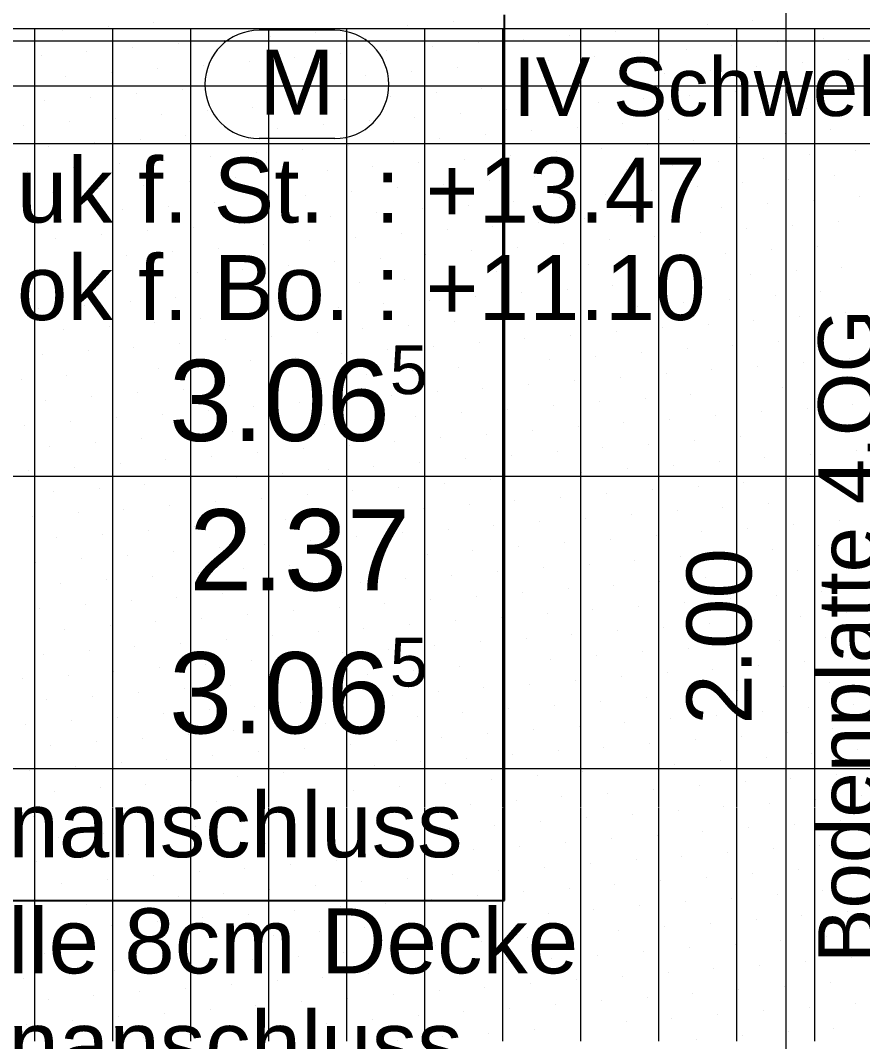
# Model space of a CAD drawing. Header units: metres. Extents: x 0.003 to 0.843, y 0.003 to 0.597.
# Drawn here: x 0.5253 to 0.55121, y 0.17019 to 0.20162 of the extents above; entities that cross this region are included whole.
import ezdxf

# ---------------------------------------------------------------- set-up
doc = ezdxf.new("R2010")
doc.units = ezdxf.units.M
for name, pattern in [('AUSGEZOGEN', [0]), ('PHANTOM', [63.5, 31.75, -6.35, 6.35, -6.35, 6.35, -6.35]), ('RAND', [44.45, 12.7, -6.35, 12.7, -6.35, 0, -6.35]), ('VERDECKT', [9.525, 6.35, -3.175])]:
    doc.linetypes.add(name, pattern=pattern)
for name, color, linetype, lineweight in [('Ausbau Raeume', 7, 'AUSGEZOGEN', 18), ('Decke', 7, 'AUSGEZOGEN', 35), ('Deckendaemmung', 7, 'AUSGEZOGEN', 13), ('Elektro Text', 2, 'AUSGEZOGEN', 18), ('Fenster', 7, 'AUSGEZOGEN', 18), ('Rolladen', 7, 'AUSGEZOGEN', 13), ('Text Decke', 7, 'AUSGEZOGEN', 25), ('Text Koten', 7, 'AUSGEZOGEN', 25), ('Text Werkplan Ausfuehrung', 7, 'AUSGEZOGEN', 25), ('Vermassung Decke', 180, 'VERDECKT', 25), ('Werkplan- Ausfuehrungsmasse', 7, 'AUSGEZOGEN', 13)]:
    doc.layers.add(name, color=color, linetype=linetype, lineweight=lineweight)
doc.styles.add('ARIAL', font='ARIAL.TTF')

msp = doc.modelspace()

# ---------------------------------------------------------------- linework, layer by layer
at = {"layer": 'Ausbau Raeume', "color": 254, "linetype": 'AUSGEZOGEN', "lineweight": 18}
for p, q in [((0.525742, 0.199003), (0.525742, 0.201371)), ((0.528142, 0.199003), (0.528142, 0.201371)), ((0.530542, 0.199003), (0.530542, 0.201371)), ((0.532942, 0.199003), (0.532942, 0.201371)), ((0.535342, 0.199003), (0.535342, 0.201371)), ((0.537742, 0.199003), (0.537742, 0.201371)), ((0.540142, 0.199003), (0.540142, 0.201371)), ((0.542542, 0.199003), (0.542542, 0.201371)), ((0.544942, 0.199003), (0.544942, 0.201371)), ((0.547342, 0.199003), (0.547342, 0.201371)), ((0.549742, 0.199003), (0.549742, 0.201371)), ((0.525742, 0.191803), (0.525742, 0.198989)), ((0.528142, 0.191803), (0.528142, 0.198989)), ((0.530542, 0.191803), (0.530542, 0.198989)), ((0.532942, 0.191803), (0.532942, 0.198989)), ((0.535342, 0.191803), (0.535342, 0.198989)), ((0.537742, 0.191803), (0.537742, 0.198989)), ((0.540142, 0.191803), (0.540142, 0.198989)), ((0.542542, 0.191803), (0.542542, 0.198989)), ((0.544942, 0.191803), (0.544942, 0.198989)), ((0.547342, 0.191803), (0.547342, 0.198989)), ((0.549742, 0.191803), (0.549742, 0.198989)), ((0.525742, 0.184603), (0.525742, 0.191789)), ((0.528142, 0.184603), (0.528142, 0.191789)), ((0.530542, 0.184603), (0.530542, 0.191789)), ((0.532942, 0.184603), (0.532942, 0.191789)), ((0.535342, 0.184603), (0.535342, 0.191789)), ((0.537742, 0.184603), (0.537742, 0.191789)), ((0.540142, 0.184603), (0.540142, 0.191789)), ((0.542542, 0.184603), (0.542542, 0.191789)), ((0.544942, 0.184603), (0.544942, 0.191789)), ((0.547342, 0.184603), (0.547342, 0.191789)), ((0.549742, 0.184603), (0.549742, 0.191789)), ((0.525742, 0.177403), (0.525742, 0.184589)), ((0.528142, 0.177403), (0.528142, 0.184589)), ((0.530542, 0.177403), (0.530542, 0.184589)), ((0.532942, 0.177403), (0.532942, 0.184589)), ((0.535342, 0.177403), (0.535342, 0.184589)), ((0.537742, 0.177403), (0.537742, 0.184589)), ((0.540142, 0.177403), (0.540142, 0.184589)), ((0.542542, 0.177403), (0.542542, 0.184589)), ((0.544942, 0.177403), (0.544942, 0.184589)), ((0.547342, 0.177403), (0.547342, 0.184589)), ((0.549742, 0.177403), (0.549742, 0.184589)), ((0.525742, 0.170203), (0.525742, 0.177389)), ((0.528142, 0.170203), (0.528142, 0.177389)), ((0.530542, 0.170203), (0.530542, 0.177389)), ((0.532942, 0.170203), (0.532942, 0.177389)), ((0.535342, 0.170203), (0.535342, 0.177389)), ((0.537742, 0.170203), (0.537742, 0.177389)), ((0.540142, 0.170203), (0.540142, 0.177389)), ((0.542542, 0.170203), (0.542542, 0.177389)), ((0.544942, 0.170203), (0.544942, 0.177389)), ((0.547342, 0.170203), (0.547342, 0.177389)), ((0.549742, 0.170203), (0.549742, 0.177389))]:
    msp.add_line(p, q, dxfattribs=at)
at = {"layer": 'Decke', "color": 92, "linetype": 'RAND', "lineweight": 18, "true_color": 0x00c600}
msp.add_line((0.31916, 0.200997), (0.63756, 0.200997), dxfattribs=at)
at = {"layer": 'Deckendaemmung', "color": 211, "linetype": 'AUSGEZOGEN', "lineweight": 13, "true_color": 0xff70ff}
for p, q in [((0.529403, 0.201545), (0.529403, 0.201545)), ((0.537212, 0.201464), (0.537212, 0.201464)), ((0.538622, 0.201577), (0.538622, 0.201577)), ((0.54643, 0.201496), (0.54643, 0.201496)), ((0.54784, 0.201609), (0.54784, 0.201609)), ((0.526585, 0.201318), (0.526585, 0.201318)), ((0.527994, 0.201431), (0.527994, 0.201431)), ((0.534393, 0.201237), (0.534393, 0.201237)), ((0.535803, 0.20135), (0.535803, 0.20135)), ((0.542202, 0.201156), (0.542202, 0.201156)), ((0.543611, 0.201269), (0.543611, 0.201269)), ((0.545021, 0.201383), (0.545021, 0.201383)), ((0.530165, 0.200897), (0.530165, 0.200897)), ((0.531574, 0.20101), (0.531574, 0.20101)), ((0.532984, 0.201123), (0.532984, 0.201123)), ((0.532984, 0.201123), (0.532984, 0.201123)), ((0.539383, 0.200929), (0.539383, 0.200929)), ((0.540792, 0.201042), (0.540792, 0.201042)), ((0.547192, 0.200848), (0.547192, 0.200848)), ((0.548601, 0.200961), (0.548601, 0.200961)), ((0.550011, 0.201075), (0.550011, 0.201075)), ((0.525937, 0.200556), (0.525937, 0.200556)), ((0.525937, 0.200556), (0.525937, 0.200556)), ((0.527346, 0.20067), (0.527346, 0.20067)), ((0.528755, 0.200783), (0.528755, 0.200783)), ((0.535155, 0.200589), (0.535155, 0.200589)), ((0.536564, 0.200702), (0.536564, 0.200702)), ((0.537974, 0.200816), (0.537974, 0.200816)), ((0.544373, 0.200621), (0.544373, 0.200621)), ((0.545782, 0.200735), (0.545782, 0.200735)), ((0.530926, 0.200249), (0.530926, 0.200249)), ((0.532336, 0.200362), (0.532336, 0.200362)), ((0.533745, 0.200475), (0.533745, 0.200475)), ((0.540144, 0.200281), (0.540144, 0.200281)), ((0.541554, 0.200394), (0.541554, 0.200394)), ((0.542963, 0.200508), (0.542963, 0.200508)), ((0.549362, 0.200313), (0.549362, 0.200313)), ((0.550772, 0.200427), (0.550772, 0.200427)), ((0.526698, 0.199908), (0.526698, 0.199908)), ((0.528107, 0.200022), (0.528107, 0.200022)), ((0.529517, 0.200135), (0.529517, 0.200135)), ((0.535916, 0.199941), (0.535916, 0.199941)), ((0.537325, 0.200054), (0.537325, 0.200054)), ((0.538735, 0.200168), (0.538735, 0.200168)), ((0.545134, 0.199973), (0.545134, 0.199973)), ((0.546544, 0.200087), (0.546544, 0.200087)), ((0.547953, 0.2002), (0.547953, 0.2002)), ((0.531688, 0.199601), (0.531688, 0.199601)), ((0.533097, 0.199714), (0.533097, 0.199714)), ((0.534507, 0.199827), (0.534507, 0.199827)), ((0.540906, 0.199633), (0.540906, 0.199633)), ((0.542315, 0.199746), (0.542315, 0.199746)), ((0.543725, 0.19986), (0.543725, 0.19986)), ((0.550124, 0.199665), (0.550124, 0.199665)), ((0.527459, 0.19926), (0.527459, 0.19926)), ((0.528869, 0.199374), (0.528869, 0.199374)), ((0.530278, 0.199487), (0.530278, 0.199487)), ((0.536677, 0.199293), (0.536677, 0.199293)), ((0.538087, 0.199406), (0.538087, 0.199406)), ((0.539496, 0.19952), (0.539496, 0.19952)), ((0.545896, 0.199325), (0.545896, 0.199325)), ((0.547305, 0.199439), (0.547305, 0.199439)), ((0.548714, 0.199552), (0.548714, 0.199552)), ((0.52605, 0.199147), (0.52605, 0.199147)), ((0.532449, 0.198953), (0.532449, 0.198953)), ((0.533859, 0.199066), (0.533859, 0.199066)), ((0.535268, 0.199179), (0.535268, 0.199179)), ((0.541667, 0.198985), (0.541667, 0.198985)), ((0.543077, 0.199098), (0.543077, 0.199098)), ((0.544486, 0.199212), (0.544486, 0.199212)), ((0.550885, 0.199017), (0.550885, 0.199017)), ((0.52963, 0.198726), (0.52963, 0.198726)), ((0.53104, 0.198839), (0.53104, 0.198839)), ((0.537439, 0.198645), (0.537439, 0.198645)), ((0.538848, 0.198758), (0.538848, 0.198758)), ((0.540258, 0.198872), (0.540258, 0.198872)), ((0.546657, 0.198677), (0.546657, 0.198677)), ((0.546657, 0.198677), (0.546657, 0.198677)), ((0.548066, 0.198791), (0.548066, 0.198791)), ((0.549476, 0.198904), (0.549476, 0.198904)), ((0.525402, 0.198386), (0.525402, 0.198386)), ((0.526811, 0.198499), (0.526811, 0.198499)), ((0.528221, 0.198612), (0.528221, 0.198612)), ((0.53462, 0.198418), (0.53462, 0.198418)), ((0.536029, 0.198531), (0.536029, 0.198531)), ((0.542429, 0.198337), (0.542429, 0.198337)), ((0.543838, 0.19845), (0.543838, 0.19845)), ((0.545248, 0.198564), (0.545248, 0.198564)), ((0.530392, 0.198078), (0.530392, 0.198078)), ((0.531801, 0.198191), (0.531801, 0.198191)), ((0.533211, 0.198305), (0.533211, 0.198305)), ((0.53961, 0.19811), (0.53961, 0.19811)), ((0.53961, 0.19811), (0.53961, 0.19811)), ((0.541019, 0.198223), (0.541019, 0.198223)), ((0.547418, 0.198029), (0.547418, 0.198029)), ((0.548828, 0.198142), (0.548828, 0.198142)), ((0.550237, 0.198256), (0.550237, 0.198256)), ((0.526163, 0.197738), (0.526163, 0.197738)), ((0.527573, 0.197851), (0.527573, 0.197851)), ((0.528982, 0.197964), (0.528982, 0.197964)), ((0.535381, 0.19777), (0.535381, 0.19777)), ((0.536791, 0.197883), (0.536791, 0.197883)), ((0.5382, 0.197997), (0.5382, 0.197997)), ((0.54319, 0.197689), (0.54319, 0.197689)), ((0.5446, 0.197802), (0.5446, 0.197802)), ((0.546009, 0.197916), (0.546009, 0.197916)), ((0.531153, 0.19743), (0.531153, 0.19743)), ((0.532563, 0.197543), (0.532563, 0.197543)), ((0.532563, 0.197543), (0.532563, 0.197543)), ((0.533972, 0.197656), (0.533972, 0.197656)), ((0.540371, 0.197462), (0.540371, 0.197462)), ((0.541781, 0.197575), (0.541781, 0.197575)), ((0.54818, 0.197381), (0.54818, 0.197381)), ((0.549589, 0.197494), (0.549589, 0.197494)), ((0.550999, 0.197608), (0.550999, 0.197608)), ((0.526925, 0.197089), (0.526925, 0.197089)), ((0.528334, 0.197203), (0.528334, 0.197203)), ((0.529744, 0.197316), (0.529744, 0.197316)), ((0.536143, 0.197122), (0.536143, 0.197122)), ((0.537552, 0.197235), (0.537552, 0.197235)), ((0.538962, 0.197349), (0.538962, 0.197349)), ((0.545361, 0.197154), (0.545361, 0.197154)), ((0.54677, 0.197268), (0.54677, 0.197268)), ((0.525515, 0.196976), (0.525515, 0.196976)), ((0.525515, 0.196976), (0.525515, 0.196976)), ((0.531915, 0.196782), (0.531915, 0.196782)), ((0.533324, 0.196895), (0.533324, 0.196895)), ((0.534733, 0.197008), (0.534733, 0.197008)), ((0.541133, 0.196814), (0.541133, 0.196814)), ((0.542542, 0.196927), (0.542542, 0.196927)), ((0.543952, 0.197041), (0.543952, 0.197041)), ((0.550351, 0.196846), (0.550351, 0.196846)), ((0.527686, 0.196441), (0.527686, 0.196441)), ((0.529096, 0.196555), (0.529096, 0.196555)), ((0.530505, 0.196668), (0.530505, 0.196668)), ((0.536904, 0.196474), (0.536904, 0.196474)), ((0.538314, 0.196587), (0.538314, 0.196587)), ((0.539723, 0.196701), (0.539723, 0.196701)), ((0.546122, 0.196506), (0.546122, 0.196506)), ((0.547532, 0.19662), (0.547532, 0.19662)), ((0.548941, 0.196733), (0.548941, 0.196733)), ((0.526277, 0.196328), (0.526277, 0.196328)), ((0.532676, 0.196134), (0.532676, 0.196134)), ((0.534085, 0.196247), (0.534085, 0.196247)), ((0.535495, 0.19636), (0.535495, 0.19636)), ((0.541894, 0.196166), (0.541894, 0.196166)), ((0.543303, 0.196279), (0.543303, 0.196279)), ((0.544713, 0.196393), (0.544713, 0.196393)), ((0.551112, 0.196198), (0.551112, 0.196198)), ((0.529857, 0.195907), (0.529857, 0.195907)), ((0.531266, 0.19602), (0.531266, 0.19602)), ((0.537666, 0.195826), (0.537666, 0.195826)), ((0.539075, 0.195939), (0.539075, 0.195939)), ((0.540485, 0.196053), (0.540485, 0.196053)), ((0.546884, 0.195858), (0.546884, 0.195858)), ((0.548293, 0.195972), (0.548293, 0.195972)), ((0.549703, 0.196085), (0.549703, 0.196085)), ((0.525629, 0.195567), (0.525629, 0.195567)), ((0.527038, 0.19568), (0.527038, 0.19568)), ((0.528448, 0.195793), (0.528448, 0.195793)), ((0.534847, 0.195599), (0.534847, 0.195599)), ((0.536256, 0.195712), (0.536256, 0.195712)), ((0.542655, 0.195518), (0.542655, 0.195518)), ((0.544065, 0.195631), (0.544065, 0.195631)), ((0.545474, 0.195745), (0.545474, 0.195745)), ((0.530618, 0.195259), (0.530618, 0.195259)), ((0.532028, 0.195372), (0.532028, 0.195372)), ((0.533437, 0.195486), (0.533437, 0.195486)), ((0.538427, 0.195178), (0.538427, 0.195178)), ((0.539837, 0.195291), (0.539837, 0.195291)), ((0.541246, 0.195405), (0.541246, 0.195405)), ((0.547645, 0.19521), (0.547645, 0.19521)), ((0.547645, 0.19521), (0.547645, 0.19521)), ((0.549055, 0.195324), (0.549055, 0.195324)), ((0.550464, 0.195437), (0.550464, 0.195437)), ((0.52639, 0.194919), (0.52639, 0.194919)), ((0.5278, 0.195032), (0.5278, 0.195032)), ((0.529209, 0.195145), (0.529209, 0.195145)), ((0.535608, 0.194951), (0.535608, 0.194951)), ((0.537018, 0.195064), (0.537018, 0.195064)), ((0.543417, 0.19487), (0.543417, 0.19487)), ((0.544826, 0.194983), (0.544826, 0.194983)), ((0.546236, 0.195097), (0.546236, 0.195097)), ((0.53138, 0.194611), (0.53138, 0.194611)), ((0.532789, 0.194724), (0.532789, 0.194724)), ((0.534199, 0.194838), (0.534199, 0.194838)), ((0.540598, 0.194643), (0.540598, 0.194643)), ((0.540598, 0.194643), (0.540598, 0.194643)), ((0.542007, 0.194757), (0.542007, 0.194757)), ((0.548407, 0.194562), (0.548407, 0.194562)), ((0.549816, 0.194676), (0.549816, 0.194676)), ((0.527152, 0.194271), (0.527152, 0.194271)), ((0.528561, 0.194384), (0.528561, 0.194384)), ((0.52997, 0.194497), (0.52997, 0.194497)), ((0.53637, 0.194303), (0.53637, 0.194303)), ((0.537779, 0.194416), (0.537779, 0.194416)), ((0.539189, 0.19453), (0.539189, 0.19453)), ((0.545588, 0.194335), (0.545588, 0.194335)), ((0.546997, 0.194449), (0.546997, 0.194449)), ((0.525742, 0.194157), (0.525742, 0.194157)), ((0.532141, 0.193963), (0.532141, 0.193963)), ((0.533551, 0.194076), (0.533551, 0.194076)), ((0.533551, 0.194076), (0.533551, 0.194076)), ((0.53496, 0.19419), (0.53496, 0.19419)), ((0.541359, 0.193995), (0.541359, 0.193995)), ((0.542769, 0.194109), (0.542769, 0.194109)), ((0.544178, 0.194222), (0.544178, 0.194222)), ((0.550578, 0.194028), (0.550578, 0.194028)), ((0.527913, 0.193623), (0.527913, 0.193623)), ((0.529322, 0.193736), (0.529322, 0.193736)), ((0.530732, 0.193849), (0.530732, 0.193849)), ((0.537131, 0.193655), (0.537131, 0.193655)), ((0.538541, 0.193768), (0.538541, 0.193768)), ((0.53995, 0.193882), (0.53995, 0.193882)), ((0.546349, 0.193687), (0.546349, 0.193687)), ((0.547759, 0.193801), (0.547759, 0.193801)), ((0.549168, 0.193914), (0.549168, 0.193914)), ((0.526504, 0.193509), (0.526504, 0.193509)), ((0.526504, 0.193509), (0.526504, 0.193509)), ((0.532903, 0.193315), (0.532903, 0.193315)), ((0.534312, 0.193428), (0.534312, 0.193428)), ((0.535722, 0.193542), (0.535722, 0.193542)), ((0.542121, 0.193347), (0.542121, 0.193347)), ((0.54353, 0.193461), (0.54353, 0.193461)), ((0.54494, 0.193574), (0.54494, 0.193574)), ((0.528674, 0.192975), (0.528674, 0.192975)), ((0.530084, 0.193088), (0.530084, 0.193088)), ((0.531493, 0.193201), (0.531493, 0.193201)), ((0.537893, 0.193007), (0.537893, 0.193007)), ((0.539302, 0.19312), (0.539302, 0.19312)), ((0.540711, 0.193234), (0.540711, 0.193234)), ((0.547111, 0.193039), (0.547111, 0.193039)), ((0.54852, 0.193153), (0.54852, 0.193153)), ((0.549929, 0.193266), (0.549929, 0.193266)), ((0.525856, 0.192748), (0.525856, 0.192748)), ((0.527265, 0.192861), (0.527265, 0.192861)), ((0.533664, 0.192667), (0.533664, 0.192667)), ((0.535074, 0.19278), (0.535074, 0.19278)), ((0.536483, 0.192894), (0.536483, 0.192894)), ((0.542882, 0.192699), (0.542882, 0.192699)), ((0.544292, 0.192813), (0.544292, 0.192813)), ((0.545701, 0.192926), (0.545701, 0.192926)), ((0.530845, 0.19244), (0.530845, 0.19244)), ((0.532255, 0.192553), (0.532255, 0.192553)), ((0.538654, 0.192359), (0.538654, 0.192359)), ((0.540063, 0.192472), (0.540063, 0.192472)), ((0.541473, 0.192586), (0.541473, 0.192586)), ((0.547872, 0.192391), (0.547872, 0.192391)), ((0.549281, 0.192505), (0.549281, 0.192505)), ((0.550691, 0.192618), (0.550691, 0.192618)), ((0.526617, 0.1921), (0.526617, 0.1921)), ((0.528026, 0.192213), (0.528026, 0.192213)), ((0.529436, 0.192327), (0.529436, 0.192327)), ((0.535835, 0.192132), (0.535835, 0.192132)), ((0.537244, 0.192246), (0.537244, 0.192246)), ((0.543644, 0.192051), (0.543644, 0.192051)), ((0.545053, 0.192164), (0.545053, 0.192164)), ((0.546463, 0.192278), (0.546463, 0.192278)), ((0.531607, 0.191792), (0.531607, 0.191792)), ((0.533016, 0.191905), (0.533016, 0.191905)), ((0.534426, 0.192019), (0.534426, 0.192019)), ((0.540825, 0.191824), (0.540825, 0.191824)), ((0.542234, 0.191938), (0.542234, 0.191938)), ((0.548633, 0.191743), (0.548633, 0.191743)), ((0.550043, 0.191857), (0.550043, 0.191857)), ((0.527378, 0.191452), (0.527378, 0.191452)), ((0.528788, 0.191565), (0.528788, 0.191565)), ((0.530197, 0.191679), (0.530197, 0.191679)), ((0.536596, 0.191484), (0.536596, 0.191484)), ((0.538006, 0.191597), (0.538006, 0.191597)), ((0.539415, 0.191711), (0.539415, 0.191711)), ((0.544405, 0.191403), (0.544405, 0.191403)), ((0.545815, 0.191516), (0.545815, 0.191516)), ((0.547224, 0.19163), (0.547224, 0.19163)), ((0.547224, 0.19163), (0.547224, 0.19163)), ((0.525969, 0.191338), (0.525969, 0.191338)), ((0.532368, 0.191144), (0.532368, 0.191144)), ((0.533778, 0.191257), (0.533778, 0.191257)), ((0.535187, 0.191371), (0.535187, 0.191371)), ((0.541586, 0.191176), (0.541586, 0.191176)), ((0.542996, 0.19129), (0.542996, 0.19129)), ((0.549395, 0.191095), (0.549395, 0.191095)), ((0.550804, 0.191209), (0.550804, 0.191209)), ((0.52814, 0.190804), (0.52814, 0.190804)), ((0.529549, 0.190917), (0.529549, 0.190917)), ((0.530959, 0.19103), (0.530959, 0.19103)), ((0.537358, 0.190836), (0.537358, 0.190836)), ((0.538767, 0.190949), (0.538767, 0.190949)), ((0.540177, 0.191063), (0.540177, 0.191063)), ((0.540177, 0.191063), (0.540177, 0.191063)), ((0.546576, 0.190868), (0.546576, 0.190868)), ((0.547985, 0.190982), (0.547985, 0.190982)), ((0.525321, 0.190577), (0.525321, 0.190577)), ((0.52673, 0.19069), (0.52673, 0.19069)), ((0.53313, 0.190496), (0.53313, 0.190496)), ((0.53313, 0.190496), (0.53313, 0.190496)), ((0.534539, 0.190609), (0.534539, 0.190609)), ((0.535948, 0.190723), (0.535948, 0.190723)), ((0.542348, 0.190528), (0.542348, 0.190528)), ((0.543757, 0.190642), (0.543757, 0.190642)), ((0.545167, 0.190755), (0.545167, 0.190755)), ((0.528901, 0.190156), (0.528901, 0.190156)), ((0.530311, 0.190269), (0.530311, 0.190269)), ((0.53172, 0.190382), (0.53172, 0.190382)), ((0.538119, 0.190188), (0.538119, 0.190188)), ((0.539529, 0.190301), (0.539529, 0.190301)), ((0.540938, 0.190415), (0.540938, 0.190415)), ((0.547337, 0.19022), (0.547337, 0.19022)), ((0.548747, 0.190334), (0.548747, 0.190334)), ((0.550156, 0.190447), (0.550156, 0.190447)), ((0.526082, 0.189929), (0.526082, 0.189929)), ((0.526082, 0.189929), (0.526082, 0.189929)), ((0.527492, 0.190042), (0.527492, 0.190042)), ((0.533891, 0.189848), (0.533891, 0.189848)), ((0.5353, 0.189961), (0.5353, 0.189961)), ((0.53671, 0.190075), (0.53671, 0.190075)), ((0.543109, 0.18988), (0.543109, 0.18988)), ((0.544519, 0.189994), (0.544519, 0.189994)), ((0.545928, 0.190107), (0.545928, 0.190107)), ((0.531072, 0.189621), (0.531072, 0.189621)), ((0.532482, 0.189734), (0.532482, 0.189734)), ((0.538881, 0.18954), (0.538881, 0.18954)), ((0.54029, 0.189653), (0.54029, 0.189653)), ((0.5417, 0.189767), (0.5417, 0.189767)), ((0.548099, 0.189572), (0.548099, 0.189572)), ((0.549508, 0.189686), (0.549508, 0.189686)), ((0.550918, 0.189799), (0.550918, 0.189799)), ((0.526844, 0.189281), (0.526844, 0.189281)), ((0.528253, 0.189394), (0.528253, 0.189394)), ((0.529663, 0.189508), (0.529663, 0.189508)), ((0.536062, 0.189313), (0.536062, 0.189313)), ((0.537471, 0.189427), (0.537471, 0.189427)), ((0.54387, 0.189232), (0.54387, 0.189232)), ((0.54528, 0.189346), (0.54528, 0.189346)), ((0.546689, 0.189459), (0.546689, 0.189459)), ((0.525434, 0.189167), (0.525434, 0.189167)), ((0.531834, 0.188973), (0.531834, 0.188973)), ((0.533243, 0.189086), (0.533243, 0.189086)), ((0.534652, 0.1892), (0.534652, 0.1892)), ((0.539642, 0.188892), (0.539642, 0.188892)), ((0.541052, 0.189005), (0.541052, 0.189005)), ((0.542461, 0.189119), (0.542461, 0.189119)), ((0.54886, 0.188924), (0.54886, 0.188924)), ((0.55027, 0.189038), (0.55027, 0.189038)), ((0.527605, 0.188633), (0.527605, 0.188633)), ((0.529015, 0.188746), (0.529015, 0.188746)), ((0.530424, 0.18886), (0.530424, 0.18886)), ((0.536823, 0.188665), (0.536823, 0.188665)), ((0.538233, 0.188779), (0.538233, 0.188779)), ((0.544632, 0.188584), (0.544632, 0.188584)), ((0.546041, 0.188698), (0.546041, 0.188698)), ((0.547451, 0.188811), (0.547451, 0.188811)), ((0.526196, 0.188519), (0.526196, 0.188519)), ((0.532595, 0.188325), (0.532595, 0.188325)), ((0.534004, 0.188438), (0.534004, 0.188438)), ((0.535414, 0.188552), (0.535414, 0.188552)), ((0.541813, 0.188357), (0.541813, 0.188357)), ((0.543222, 0.188471), (0.543222, 0.188471)), ((0.549622, 0.188276), (0.549622, 0.188276)), ((0.551031, 0.18839), (0.551031, 0.18839)), ((0.528367, 0.187985), (0.528367, 0.187985)), ((0.529776, 0.188098), (0.529776, 0.188098)), ((0.531185, 0.188212), (0.531185, 0.188212)), ((0.537585, 0.188017), (0.537585, 0.188017)), ((0.538994, 0.188131), (0.538994, 0.188131)), ((0.540404, 0.188244), (0.540404, 0.188244)), ((0.546803, 0.18805), (0.546803, 0.18805)), ((0.548212, 0.188163), (0.548212, 0.188163)), ((0.548212, 0.188163), (0.548212, 0.188163)), ((0.525548, 0.187758), (0.525548, 0.187758)), ((0.526957, 0.187871), (0.526957, 0.187871)), ((0.533356, 0.187677), (0.533356, 0.187677)), ((0.534766, 0.18779), (0.534766, 0.18779)), ((0.536175, 0.187904), (0.536175, 0.187904)), ((0.542574, 0.187709), (0.542574, 0.187709)), ((0.543984, 0.187823), (0.543984, 0.187823)), ((0.545393, 0.187936), (0.545393, 0.187936)), ((0.529128, 0.187337), (0.529128, 0.187337)), ((0.530537, 0.18745), (0.530537, 0.18745)), ((0.531947, 0.187564), (0.531947, 0.187564)), ((0.538346, 0.187369), (0.538346, 0.187369)), ((0.539756, 0.187483), (0.539756, 0.187483)), ((0.541165, 0.187596), (0.541165, 0.187596)), ((0.541165, 0.187596), (0.541165, 0.187596)), ((0.547564, 0.187402), (0.547564, 0.187402)), ((0.548974, 0.187515), (0.548974, 0.187515)), ((0.550383, 0.187628), (0.550383, 0.187628)), ((0.526309, 0.18711), (0.526309, 0.18711)), ((0.527719, 0.187223), (0.527719, 0.187223)), ((0.534118, 0.187029), (0.534118, 0.187029)), ((0.534118, 0.187029), (0.534118, 0.187029)), ((0.535527, 0.187142), (0.535527, 0.187142)), ((0.536937, 0.187256), (0.536937, 0.187256)), ((0.543336, 0.187061), (0.543336, 0.187061)), ((0.544745, 0.187175), (0.544745, 0.187175)), ((0.546155, 0.187288), (0.546155, 0.187288)), ((0.529889, 0.186689), (0.529889, 0.186689)), ((0.531299, 0.186802), (0.531299, 0.186802)), ((0.532708, 0.186916), (0.532708, 0.186916)), ((0.539108, 0.186721), (0.539108, 0.186721)), ((0.540517, 0.186835), (0.540517, 0.186835)), ((0.541926, 0.186948), (0.541926, 0.186948)), ((0.548326, 0.186754), (0.548326, 0.186754)), ((0.549735, 0.186867), (0.549735, 0.186867)), ((0.551145, 0.18698), (0.551145, 0.18698)), ((0.527071, 0.186462), (0.527071, 0.186462)), ((0.527071, 0.186462), (0.527071, 0.186462)), ((0.52848, 0.186575), (0.52848, 0.186575)), ((0.534879, 0.186381), (0.534879, 0.186381)), ((0.536289, 0.186494), (0.536289, 0.186494)), ((0.537698, 0.186608), (0.537698, 0.186608)), ((0.544097, 0.186413), (0.544097, 0.186413)), ((0.545507, 0.186527), (0.545507, 0.186527)), ((0.546916, 0.18664), (0.546916, 0.18664)), ((0.525661, 0.186349), (0.525661, 0.186349)), ((0.53206, 0.186154), (0.53206, 0.186154)), ((0.53347, 0.186268), (0.53347, 0.186268)), ((0.539869, 0.186073), (0.539869, 0.186073)), ((0.541278, 0.186187), (0.541278, 0.186187)), ((0.542688, 0.1863), (0.542688, 0.1863)), ((0.549087, 0.186105), (0.549087, 0.186105)), ((0.550496, 0.186219), (0.550496, 0.186219)), ((0.527832, 0.185814), (0.527832, 0.185814)), ((0.529241, 0.185927), (0.529241, 0.185927)), ((0.530651, 0.186041), (0.530651, 0.186041)), ((0.53705, 0.185846), (0.53705, 0.185846)), ((0.53846, 0.18596), (0.53846, 0.18596)), ((0.544859, 0.185765), (0.544859, 0.185765)), ((0.546268, 0.185879), (0.546268, 0.185879)), ((0.547678, 0.185992), (0.547678, 0.185992)), ((0.526423, 0.185701), (0.526423, 0.185701)), ((0.532822, 0.185506), (0.532822, 0.185506)), ((0.534231, 0.18562), (0.534231, 0.18562)), ((0.535641, 0.185733), (0.535641, 0.185733)), ((0.54204, 0.185538), (0.54204, 0.185538)), ((0.543449, 0.185652), (0.543449, 0.185652)), ((0.549848, 0.185457), (0.549848, 0.185457)), ((0.528593, 0.185166), (0.528593, 0.185166)), ((0.530003, 0.185279), (0.530003, 0.185279)), ((0.531412, 0.185393), (0.531412, 0.185393)), ((0.537811, 0.185198), (0.537811, 0.185198)), ((0.539221, 0.185312), (0.539221, 0.185312)), ((0.54063, 0.185425), (0.54063, 0.185425)), ((0.54562, 0.185117), (0.54562, 0.185117)), ((0.54703, 0.185231), (0.54703, 0.185231)), ((0.548439, 0.185344), (0.548439, 0.185344)), ((0.525775, 0.184939), (0.525775, 0.184939)), ((0.527184, 0.185052), (0.527184, 0.185052)), ((0.533583, 0.184858), (0.533583, 0.184858)), ((0.534993, 0.184971), (0.534993, 0.184971)), ((0.536402, 0.185085), (0.536402, 0.185085)), ((0.542801, 0.18489), (0.542801, 0.18489)), ((0.544211, 0.185004), (0.544211, 0.185004)), ((0.55061, 0.184809), (0.55061, 0.184809)), ((0.529355, 0.184518), (0.529355, 0.184518)), ((0.530764, 0.184631), (0.530764, 0.184631)), ((0.532174, 0.184745), (0.532174, 0.184745)), ((0.538573, 0.18455), (0.538573, 0.18455)), ((0.539982, 0.184664), (0.539982, 0.184664)), ((0.541392, 0.184777), (0.541392, 0.184777)), ((0.547791, 0.184583), (0.547791, 0.184583)), ((0.547791, 0.184583), (0.547791, 0.184583)), ((0.5492, 0.184696), (0.5492, 0.184696)), ((0.526536, 0.184291), (0.526536, 0.184291)), ((0.527945, 0.184404), (0.527945, 0.184404)), ((0.534345, 0.18421), (0.534345, 0.18421)), ((0.535754, 0.184323), (0.535754, 0.184323)), ((0.537163, 0.184437), (0.537163, 0.184437)), ((0.543563, 0.184242), (0.543563, 0.184242)), ((0.544972, 0.184356), (0.544972, 0.184356)), ((0.546382, 0.184469), (0.546382, 0.184469)), ((0.530116, 0.18387), (0.530116, 0.18387)), ((0.531526, 0.183983), (0.531526, 0.183983)), ((0.532935, 0.184097), (0.532935, 0.184097)), ((0.539334, 0.183902), (0.539334, 0.183902)), ((0.540744, 0.184016), (0.540744, 0.184016)), ((0.540744, 0.184016), (0.540744, 0.184016)), ((0.542153, 0.184129), (0.542153, 0.184129)), ((0.548552, 0.183935), (0.548552, 0.183935)), ((0.549962, 0.184048), (0.549962, 0.184048)), ((0.527297, 0.183643), (0.527297, 0.183643)), ((0.528707, 0.183756), (0.528707, 0.183756)), ((0.535106, 0.183562), (0.535106, 0.183562)), ((0.536515, 0.183675), (0.536515, 0.183675)), ((0.537925, 0.183789), (0.537925, 0.183789)), ((0.544324, 0.183594), (0.544324, 0.183594)), ((0.545734, 0.183708), (0.545734, 0.183708)), ((0.547143, 0.183821), (0.547143, 0.183821)), ((0.525888, 0.18353), (0.525888, 0.18353)), ((0.532287, 0.183335), (0.532287, 0.183335)), ((0.533697, 0.183449), (0.533697, 0.183449)), ((0.533697, 0.183449), (0.533697, 0.183449)), ((0.540096, 0.183254), (0.540096, 0.183254)), ((0.541505, 0.183368), (0.541505, 0.183368)), ((0.542915, 0.183481), (0.542915, 0.183481)), ((0.549314, 0.183287), (0.549314, 0.183287)), ((0.550723, 0.1834), (0.550723, 0.1834)), ((0.528059, 0.182995), (0.528059, 0.182995)), ((0.529468, 0.183108), (0.529468, 0.183108)), ((0.530878, 0.183222), (0.530878, 0.183222)), ((0.537277, 0.183027), (0.537277, 0.183027)), ((0.538686, 0.183141), (0.538686, 0.183141)), ((0.545086, 0.182946), (0.545086, 0.182946)), ((0.546495, 0.18306), (0.546495, 0.18306)), ((0.547904, 0.183173), (0.547904, 0.183173)), ((0.526649, 0.182882), (0.526649, 0.182882)), ((0.526649, 0.182882), (0.526649, 0.182882)), ((0.533049, 0.182687), (0.533049, 0.182687)), ((0.534458, 0.182801), (0.534458, 0.182801)), ((0.535867, 0.182914), (0.535867, 0.182914)), ((0.540857, 0.182606), (0.540857, 0.182606)), ((0.542267, 0.18272), (0.542267, 0.18272)), ((0.543676, 0.182833), (0.543676, 0.182833)), ((0.550075, 0.182639), (0.550075, 0.182639)), ((0.52882, 0.182347), (0.52882, 0.182347)), ((0.53023, 0.18246), (0.53023, 0.18246)), ((0.531639, 0.182574), (0.531639, 0.182574)), ((0.538038, 0.182379), (0.538038, 0.182379)), ((0.539448, 0.182493), (0.539448, 0.182493)), ((0.545847, 0.182298), (0.545847, 0.182298)), ((0.547256, 0.182412), (0.547256, 0.182412)), ((0.548666, 0.182525), (0.548666, 0.182525)), ((0.526001, 0.18212), (0.526001, 0.18212)), ((0.527411, 0.182234), (0.527411, 0.182234)), ((0.53381, 0.182039), (0.53381, 0.182039)), ((0.535219, 0.182153), (0.535219, 0.182153)), ((0.536629, 0.182266), (0.536629, 0.182266)), ((0.543028, 0.182072), (0.543028, 0.182072)), ((0.544437, 0.182185), (0.544437, 0.182185)), ((0.550837, 0.181991), (0.550837, 0.181991)), ((0.529582, 0.181699), (0.529582, 0.181699)), ((0.530991, 0.181812), (0.530991, 0.181812)), ((0.532401, 0.181926), (0.532401, 0.181926)), ((0.5388, 0.181731), (0.5388, 0.181731)), ((0.540209, 0.181845), (0.540209, 0.181845)), ((0.541619, 0.181958), (0.541619, 0.181958)), ((0.548018, 0.181764), (0.548018, 0.181764)), ((0.549427, 0.181877), (0.549427, 0.181877)), ((0.525353, 0.181359), (0.525353, 0.181359)), ((0.526763, 0.181472), (0.526763, 0.181472)), ((0.528172, 0.181586), (0.528172, 0.181586)), ((0.534571, 0.181391), (0.534571, 0.181391)), ((0.535981, 0.181505), (0.535981, 0.181505)), ((0.53739, 0.181618), (0.53739, 0.181618)), ((0.543789, 0.181424), (0.543789, 0.181424)), ((0.545199, 0.181537), (0.545199, 0.181537)), ((0.546608, 0.18165), (0.546608, 0.18165)), ((0.530343, 0.181051), (0.530343, 0.181051)), ((0.531752, 0.181164), (0.531752, 0.181164)), ((0.533162, 0.181278), (0.533162, 0.181278)), ((0.539561, 0.181083), (0.539561, 0.181083)), ((0.540971, 0.181197), (0.540971, 0.181197)), ((0.54238, 0.18131), (0.54238, 0.18131)), ((0.548779, 0.181116), (0.548779, 0.181116)), ((0.548779, 0.181116), (0.548779, 0.181116)), ((0.550189, 0.181229), (0.550189, 0.181229)), ((0.527524, 0.180824), (0.527524, 0.180824)), ((0.528934, 0.180938), (0.528934, 0.180938)), ((0.535333, 0.180743), (0.535333, 0.180743)), ((0.536742, 0.180857), (0.536742, 0.180857)), ((0.538152, 0.18097), (0.538152, 0.18097)), ((0.544551, 0.180776), (0.544551, 0.180776)), ((0.54596, 0.180889), (0.54596, 0.180889)), ((0.54737, 0.181002), (0.54737, 0.181002)), ((0.526115, 0.180711), (0.526115, 0.180711)), ((0.531104, 0.180403), (0.531104, 0.180403)), ((0.532514, 0.180516), (0.532514, 0.180516)), ((0.533923, 0.18063), (0.533923, 0.18063)), ((0.540323, 0.180435), (0.540323, 0.180435)), ((0.541732, 0.180549), (0.541732, 0.180549)), ((0.541732, 0.180549), (0.541732, 0.180549)), ((0.543141, 0.180662), (0.543141, 0.180662)), ((0.549541, 0.180468), (0.549541, 0.180468)), ((0.55095, 0.180581), (0.55095, 0.180581)), ((0.528286, 0.180176), (0.528286, 0.180176)), ((0.529695, 0.18029), (0.529695, 0.18029)), ((0.536094, 0.180095), (0.536094, 0.180095)), ((0.537504, 0.180209), (0.537504, 0.180209)), ((0.538913, 0.180322), (0.538913, 0.180322)), ((0.545312, 0.180128), (0.545312, 0.180128)), ((0.546722, 0.180241), (0.546722, 0.180241)), ((0.548131, 0.180354), (0.548131, 0.180354)), ((0.525467, 0.179949), (0.525467, 0.179949)), ((0.526876, 0.180063), (0.526876, 0.180063)), ((0.533275, 0.179868), (0.533275, 0.179868)), ((0.534685, 0.179982), (0.534685, 0.179982)), ((0.534685, 0.179982), (0.534685, 0.179982)), ((0.541084, 0.179787), (0.541084, 0.179787)), ((0.542493, 0.179901), (0.542493, 0.179901)), ((0.543903, 0.180014), (0.543903, 0.180014)), ((0.550302, 0.17982), (0.550302, 0.17982)), ((0.529047, 0.179528), (0.529047, 0.179528)), ((0.530456, 0.179642), (0.530456, 0.179642)), ((0.531866, 0.179755), (0.531866, 0.179755)), ((0.538265, 0.179561), (0.538265, 0.179561)), ((0.539675, 0.179674), (0.539675, 0.179674)), ((0.546074, 0.179479), (0.546074, 0.179479)), ((0.547483, 0.179593), (0.547483, 0.179593)), ((0.548893, 0.179706), (0.548893, 0.179706)), ((0.526228, 0.179301), (0.526228, 0.179301)), ((0.527638, 0.179415), (0.527638, 0.179415)), ((0.527638, 0.179415), (0.527638, 0.179415)), ((0.534037, 0.17922), (0.534037, 0.17922)), ((0.535446, 0.179334), (0.535446, 0.179334)), ((0.536856, 0.179447), (0.536856, 0.179447)), ((0.543255, 0.179253), (0.543255, 0.179253)), ((0.544664, 0.179366), (0.544664, 0.179366)), ((0.551064, 0.179172), (0.551064, 0.179172)), ((0.529808, 0.17888), (0.529808, 0.17888)), ((0.531218, 0.178993), (0.531218, 0.178993)), ((0.532627, 0.179107), (0.532627, 0.179107)), ((0.539027, 0.178912), (0.539027, 0.178912)), ((0.540436, 0.179026), (0.540436, 0.179026)), ((0.541845, 0.179139), (0.541845, 0.179139)), ((0.546835, 0.178831), (0.546835, 0.178831)), ((0.548245, 0.178945), (0.548245, 0.178945)), ((0.549654, 0.179058), (0.549654, 0.179058)), ((0.52558, 0.17854), (0.52558, 0.17854)), ((0.52699, 0.178653), (0.52699, 0.178653)), ((0.528399, 0.178767), (0.528399, 0.178767)), ((0.534798, 0.178572), (0.534798, 0.178572)), ((0.536208, 0.178686), (0.536208, 0.178686)), ((0.537617, 0.178799), (0.537617, 0.178799)), ((0.544016, 0.178605), (0.544016, 0.178605)), ((0.545426, 0.178718), (0.545426, 0.178718)), ((0.53057, 0.178232), (0.53057, 0.178232)), ((0.531979, 0.178345), (0.531979, 0.178345)), ((0.533389, 0.178459), (0.533389, 0.178459)), ((0.539788, 0.178264), (0.539788, 0.178264)), ((0.541197, 0.178378), (0.541197, 0.178378)), ((0.542607, 0.178491), (0.542607, 0.178491)), ((0.549006, 0.178297), (0.549006, 0.178297)), ((0.550415, 0.17841), (0.550415, 0.17841)), ((0.526342, 0.177892), (0.526342, 0.177892)), ((0.527751, 0.178005), (0.527751, 0.178005)), ((0.52916, 0.178119), (0.52916, 0.178119)), ((0.53556, 0.177924), (0.53556, 0.177924)), ((0.536969, 0.178038), (0.536969, 0.178038)), ((0.538378, 0.178151), (0.538378, 0.178151)), ((0.544778, 0.177957), (0.544778, 0.177957)), ((0.546187, 0.17807), (0.546187, 0.17807)), ((0.547597, 0.178183), (0.547597, 0.178183)), ((0.531331, 0.177584), (0.531331, 0.177584)), ((0.532741, 0.177697), (0.532741, 0.177697)), ((0.53415, 0.177811), (0.53415, 0.177811)), ((0.540549, 0.177616), (0.540549, 0.177616)), ((0.541959, 0.17773), (0.541959, 0.17773)), ((0.543368, 0.177843), (0.543368, 0.177843)), ((0.549767, 0.177649), (0.549767, 0.177649)), ((0.551177, 0.177762), (0.551177, 0.177762)), ((0.528512, 0.177357), (0.528512, 0.177357)), ((0.529922, 0.177471), (0.529922, 0.177471)), ((0.536321, 0.177276), (0.536321, 0.177276)), ((0.53773, 0.17739), (0.53773, 0.17739)), ((0.53914, 0.177503), (0.53914, 0.177503)), ((0.545539, 0.177309), (0.545539, 0.177309)), ((0.546949, 0.177422), (0.546949, 0.177422)), ((0.548358, 0.177535), (0.548358, 0.177535)), ((0.548358, 0.177535), (0.548358, 0.177535)), ((0.525693, 0.17713), (0.525693, 0.17713)), ((0.527103, 0.177244), (0.527103, 0.177244)), ((0.533502, 0.177049), (0.533502, 0.177049)), ((0.534912, 0.177163), (0.534912, 0.177163)), ((0.541311, 0.176968), (0.541311, 0.176968)), ((0.541311, 0.176968), (0.541311, 0.176968)), ((0.54272, 0.177082), (0.54272, 0.177082)), ((0.54413, 0.177195), (0.54413, 0.177195)), ((0.550529, 0.177001), (0.550529, 0.177001)), ((0.529274, 0.176709), (0.529274, 0.176709)), ((0.530683, 0.176823), (0.530683, 0.176823)), ((0.532093, 0.176936), (0.532093, 0.176936)), ((0.538492, 0.176742), (0.538492, 0.176742)), ((0.539901, 0.176855), (0.539901, 0.176855)), ((0.546301, 0.176661), (0.546301, 0.176661)), ((0.54771, 0.176774), (0.54771, 0.176774)), ((0.549119, 0.176887), (0.549119, 0.176887)), ((0.526455, 0.176482), (0.526455, 0.176482)), ((0.527864, 0.176596), (0.527864, 0.176596)), ((0.534264, 0.176401), (0.534264, 0.176401)), ((0.534264, 0.176401), (0.534264, 0.176401)), ((0.535673, 0.176515), (0.535673, 0.176515)), ((0.537082, 0.176628), (0.537082, 0.176628)), ((0.542072, 0.17632), (0.542072, 0.17632)), ((0.543482, 0.176434), (0.543482, 0.176434)), ((0.544891, 0.176547), (0.544891, 0.176547)), ((0.530035, 0.176061), (0.530035, 0.176061)), ((0.531445, 0.176175), (0.531445, 0.176175)), ((0.532854, 0.176288), (0.532854, 0.176288)), ((0.539253, 0.176094), (0.539253, 0.176094)), ((0.540663, 0.176207), (0.540663, 0.176207)), ((0.547062, 0.176013), (0.547062, 0.176013)), ((0.548471, 0.176126), (0.548471, 0.176126)), ((0.549881, 0.176239), (0.549881, 0.176239)), ((0.525807, 0.175721), (0.525807, 0.175721)), ((0.527216, 0.175834), (0.527216, 0.175834)), ((0.527216, 0.175834), (0.527216, 0.175834)), ((0.528626, 0.175948), (0.528626, 0.175948)), ((0.535025, 0.175753), (0.535025, 0.175753)), ((0.536434, 0.175867), (0.536434, 0.175867)), ((0.537844, 0.17598), (0.537844, 0.17598)), ((0.544243, 0.175786), (0.544243, 0.175786)), ((0.545653, 0.175899), (0.545653, 0.175899)), ((0.530797, 0.175413), (0.530797, 0.175413)), ((0.532206, 0.175527), (0.532206, 0.175527)), ((0.533616, 0.17564), (0.533616, 0.17564)), ((0.540015, 0.175446), (0.540015, 0.175446)), ((0.541424, 0.175559), (0.541424, 0.175559)), ((0.542834, 0.175672), (0.542834, 0.175672)), ((0.549233, 0.175478), (0.549233, 0.175478)), ((0.550642, 0.175591), (0.550642, 0.175591)), ((0.526568, 0.175073), (0.526568, 0.175073)), ((0.527978, 0.175186), (0.527978, 0.175186)), ((0.529387, 0.1753), (0.529387, 0.1753)), ((0.535786, 0.175105), (0.535786, 0.175105)), ((0.537196, 0.175219), (0.537196, 0.175219)), ((0.538605, 0.175332), (0.538605, 0.175332)), ((0.545005, 0.175138), (0.545005, 0.175138)), ((0.546414, 0.175251), (0.546414, 0.175251)), ((0.547823, 0.175365), (0.547823, 0.175365)), ((0.531558, 0.174765), (0.531558, 0.174765)), ((0.532968, 0.174879), (0.532968, 0.174879)), ((0.534377, 0.174992), (0.534377, 0.174992)), ((0.540776, 0.174798), (0.540776, 0.174798)), ((0.542186, 0.174911), (0.542186, 0.174911)), ((0.543595, 0.175024), (0.543595, 0.175024)), ((0.549994, 0.17483), (0.549994, 0.17483)), ((0.528739, 0.174538), (0.528739, 0.174538)), ((0.530149, 0.174652), (0.530149, 0.174652)), ((0.536548, 0.174457), (0.536548, 0.174457)), ((0.537957, 0.174571), (0.537957, 0.174571)), ((0.539367, 0.174684), (0.539367, 0.174684)), ((0.545766, 0.17449), (0.545766, 0.17449)), ((0.547175, 0.174603), (0.547175, 0.174603)), ((0.548585, 0.174717), (0.548585, 0.174717)), ((0.52592, 0.174312), (0.52592, 0.174312)), ((0.52733, 0.174425), (0.52733, 0.174425)), ((0.532319, 0.174117), (0.532319, 0.174117)), ((0.533729, 0.174231), (0.533729, 0.174231)), ((0.535138, 0.174344), (0.535138, 0.174344)), ((0.541538, 0.17415), (0.541538, 0.17415)), ((0.542947, 0.174263), (0.542947, 0.174263)), ((0.544356, 0.174376), (0.544356, 0.174376)), ((0.550756, 0.174182), (0.550756, 0.174182)), ((0.529501, 0.17389), (0.529501, 0.17389)), ((0.53091, 0.174004), (0.53091, 0.174004)), ((0.537309, 0.173809), (0.537309, 0.173809)), ((0.538719, 0.173923), (0.538719, 0.173923)), ((0.540128, 0.174036), (0.540128, 0.174036)), ((0.546527, 0.173842), (0.546527, 0.173842)), ((0.547937, 0.173955), (0.547937, 0.173955)), ((0.549346, 0.174069), (0.549346, 0.174069)), ((0.549346, 0.174069), (0.549346, 0.174069)), ((0.526682, 0.173664), (0.526682, 0.173664)), ((0.528091, 0.173777), (0.528091, 0.173777)), ((0.53449, 0.173583), (0.53449, 0.173583)), ((0.5359, 0.173696), (0.5359, 0.173696)), ((0.542299, 0.173502), (0.542299, 0.173502)), ((0.542299, 0.173502), (0.542299, 0.173502)), ((0.543708, 0.173615), (0.543708, 0.173615)), ((0.545118, 0.173728), (0.545118, 0.173728)), ((0.530262, 0.173242), (0.530262, 0.173242)), ((0.531671, 0.173356), (0.531671, 0.173356)), ((0.533081, 0.173469), (0.533081, 0.173469)), ((0.53948, 0.173275), (0.53948, 0.173275)), ((0.54089, 0.173388), (0.54089, 0.173388)), ((0.547289, 0.173194), (0.547289, 0.173194)), ((0.548698, 0.173307), (0.548698, 0.173307)), ((0.550108, 0.17342), (0.550108, 0.17342)), ((0.526034, 0.172902), (0.526034, 0.172902)), ((0.527443, 0.173016), (0.527443, 0.173016)), ((0.528853, 0.173129), (0.528853, 0.173129)), ((0.535252, 0.172934), (0.535252, 0.172934)), ((0.535252, 0.172934), (0.535252, 0.172934)), ((0.536661, 0.173048), (0.536661, 0.173048)), ((0.538071, 0.173161), (0.538071, 0.173161)), ((0.54447, 0.172967), (0.54447, 0.172967)), ((0.545879, 0.17308), (0.545879, 0.17308)), ((0.531023, 0.172594), (0.531023, 0.172594)), ((0.532433, 0.172708), (0.532433, 0.172708)), ((0.533842, 0.172821), (0.533842, 0.172821)), ((0.540242, 0.172627), (0.540242, 0.172627)), ((0.541651, 0.17274), (0.541651, 0.17274)), ((0.54306, 0.172853), (0.54306, 0.172853)), ((0.54805, 0.172546), (0.54805, 0.172546)), ((0.54946, 0.172659), (0.54946, 0.172659)), ((0.550869, 0.172772), (0.550869, 0.172772)), ((0.526795, 0.172254), (0.526795, 0.172254)), ((0.528205, 0.172367), (0.528205, 0.172367)), ((0.528205, 0.172367), (0.528205, 0.172367)), ((0.529614, 0.172481), (0.529614, 0.172481)), ((0.536013, 0.172286), (0.536013, 0.172286)), ((0.537423, 0.1724), (0.537423, 0.1724)), ((0.538832, 0.172513), (0.538832, 0.172513)), ((0.545231, 0.172319), (0.545231, 0.172319)), ((0.546641, 0.172432), (0.546641, 0.172432)), ((0.525386, 0.172141), (0.525386, 0.172141)), ((0.531785, 0.171946), (0.531785, 0.171946)), ((0.533194, 0.17206), (0.533194, 0.17206)), ((0.534604, 0.172173), (0.534604, 0.172173)), ((0.541003, 0.171979), (0.541003, 0.171979)), ((0.542412, 0.172092), (0.542412, 0.172092)), ((0.543822, 0.172205), (0.543822, 0.172205)), ((0.550221, 0.172011), (0.550221, 0.172011)), ((0.527557, 0.171606), (0.527557, 0.171606)), ((0.528966, 0.171719), (0.528966, 0.171719)), ((0.530375, 0.171833), (0.530375, 0.171833)), ((0.536775, 0.171638), (0.536775, 0.171638)), ((0.538184, 0.171752), (0.538184, 0.171752)), ((0.539594, 0.171865), (0.539594, 0.171865)), ((0.545993, 0.171671), (0.545993, 0.171671)), ((0.547402, 0.171784), (0.547402, 0.171784)), ((0.548812, 0.171898), (0.548812, 0.171898)), ((0.526147, 0.171493), (0.526147, 0.171493)), ((0.532546, 0.171298), (0.532546, 0.171298)), ((0.533956, 0.171412), (0.533956, 0.171412)), ((0.535365, 0.171525), (0.535365, 0.171525)), ((0.541764, 0.171331), (0.541764, 0.171331)), ((0.543174, 0.171444), (0.543174, 0.171444)), ((0.544583, 0.171557), (0.544583, 0.171557)), ((0.550982, 0.171363), (0.550982, 0.171363)), ((0.529727, 0.171071), (0.529727, 0.171071)), ((0.531137, 0.171185), (0.531137, 0.171185)), ((0.537536, 0.17099), (0.537536, 0.17099)), ((0.538946, 0.171104), (0.538946, 0.171104)), ((0.540355, 0.171217), (0.540355, 0.171217)), ((0.546754, 0.171023), (0.546754, 0.171023)), ((0.548164, 0.171136), (0.548164, 0.171136)), ((0.549573, 0.17125), (0.549573, 0.17125)), ((0.525499, 0.170731), (0.525499, 0.170731)), ((0.526909, 0.170845), (0.526909, 0.170845)), ((0.528318, 0.170958), (0.528318, 0.170958)), ((0.534717, 0.170764), (0.534717, 0.170764)), ((0.536127, 0.170877), (0.536127, 0.170877)), ((0.542526, 0.170683), (0.542526, 0.170683)), ((0.543935, 0.170796), (0.543935, 0.170796)), ((0.545345, 0.170909), (0.545345, 0.170909)), ((0.530489, 0.170423), (0.530489, 0.170423)), ((0.531898, 0.170537), (0.531898, 0.170537)), ((0.533308, 0.17065), (0.533308, 0.17065)), ((0.539707, 0.170456), (0.539707, 0.170456)), ((0.541116, 0.170569), (0.541116, 0.170569)), ((0.547516, 0.170375), (0.547516, 0.170375)), ((0.548925, 0.170488), (0.548925, 0.170488)), ((0.548925, 0.170488), (0.548925, 0.170488)), ((0.550334, 0.170602), (0.550334, 0.170602)), ((0.52767, 0.170197), (0.52767, 0.170197)), ((0.529079, 0.17031), (0.529079, 0.17031)), ((0.536888, 0.170229), (0.536888, 0.170229)), ((0.538297, 0.170342), (0.538297, 0.170342)), ((0.546106, 0.170261), (0.546106, 0.170261))]:
    msp.add_line(p, q, dxfattribs=at)
at = {"layer": 'Elektro Text', "color": 40, "linetype": 'AUSGEZOGEN', "lineweight": 18}
for p, q in [((0.534971, 0.201317), (0.532643, 0.201317)), ((0.534971, 0.197984), (0.532643, 0.197984))]:
    msp.add_line(p, q, dxfattribs=at)
for centre, start, end in [((0.532643, 0.199651), 90, 270), ((0.534971, 0.199651), 270, 90)]:
    msp.add_arc(centre, 0.001667, start, end, dxfattribs=at)
at = {"layer": 'Fenster', "color": 7, "linetype": 'AUSGEZOGEN', "lineweight": 13}
msp.add_line((0.50316, 0.201371), (0.56446, 0.201371), dxfattribs=at)
at = {"layer": 'Rolladen', "color": 7, "linetype": 'PHANTOM', "lineweight": 13}
for p, q in [((0.56446, 0.199597), (0.50316, 0.199597)), ((0.50316, 0.197837), (0.56446, 0.197837))]:
    msp.add_line(p, q, dxfattribs=at)
at = {"layer": 'Text Decke', "color": 92, "linetype": 'AUSGEZOGEN', "lineweight": 25, "true_color": 0x00c600}
for p, q in [((0.540191, 0.174531), (0.540191, 0.201797)), ((0.512191, 0.174531), (0.540191, 0.174531))]:
    msp.add_line(p, q, dxfattribs=at)
at = {"layer": 'Vermassung Decke', "color": 92, "linetype": 'AUSGEZOGEN', "lineweight": 13, "true_color": 0x00c600}
msp.add_line((0.54886, 0.162597), (0.54886, 0.202597), dxfattribs=at)
at = {"layer": 'Werkplan- Ausfuehrungsmasse', "color": 7, "linetype": 'AUSGEZOGEN', "lineweight": 13}
for p, q in [((0.50316, 0.187597), (0.56446, 0.187597)), ((0.50316, 0.178597), (0.56446, 0.178597))]:
    msp.add_line(p, q, dxfattribs=at)

# ---------------------------------------------------------------- texts
at = {"layer": 'Elektro Text', "color": 40, "linetype": 'AUSGEZOGEN', "lineweight": 18, "insert": (0.532643, 0.198717), "char_height": 0.002, "width": 0.001, "attachment_point": 7, "style": 'ARIAL'}
msp.add_mtext('M', dxfattribs=at)
at = {"layer": 'Text Decke', "color": 92, "linetype": 'AUSGEZOGEN', "lineweight": 18, "true_color": 0x00c600, "char_height": 0.002, "width": 0.001, "attachment_point": 7, "style": 'ARIAL'}
for s, insert in [('Kragplattenanschluss\\~', (0.512191, 0.175264)), ('Mineralwolle\\~8cm\\~Decke', (0.512191, 0.172264)), ('Kragplattenanschluss\\~', (0.512191, 0.168531))]:
    msp.add_mtext(s, dxfattribs=dict(at, insert=insert))
at = {"layer": 'Text Koten', "color": 7, "linetype": 'AUSGEZOGEN', "lineweight": 18, "char_height": 0.002, "width": 0.001, "attachment_point": 7, "style": 'ARIAL'}
for s, insert in [('uk\\~f.\\~St.\\~\\~:\\~+13.47', (0.525189, 0.195371)), ('ok\\~f.\\~Bo.\\~:\\~+11.10', (0.525189, 0.192371))]:
    msp.add_mtext(s, dxfattribs=dict(at, insert=insert))
at = {"layer": 'Text Werkplan Ausfuehrung', "color": 240, "linetype": 'AUSGEZOGEN', "lineweight": 18, "insert": (0.54046, 0.198655), "char_height": 0.0018, "width": 0.0009, "attachment_point": 7, "style": 'ARIAL'}
msp.add_mtext('IV\\~Schwelle', dxfattribs=at)
at = {"layer": 'Vermassung Decke', "color": 92, "linetype": 'AUSGEZOGEN', "lineweight": 18, "true_color": 0x00c600, "attachment_point": 7, "rotation": 90, "style": 'ARIAL'}
for s, insert, char_height, width in [('Bodenplatte\\~4.OG', (0.552192, 0.172611), 0.0018, 0.0009), ('2.00', (0.547826, 0.179945), 0.002, 0.001)]:
    msp.add_mtext(s, dxfattribs=dict(at, insert=insert, char_height=char_height, width=width))
at = {"layer": 'Werkplan- Ausfuehrungsmasse', "color": 7, "linetype": 'AUSGEZOGEN', "lineweight": 25, "attachment_point": 7, "style": 'ARIAL'}
for s, insert, char_height, width in [('5', (0.536668, 0.1901), 0.0015, 0.00075), ('3.06', (0.529871, 0.188642), 0.0025, 0.00125), ('2.37', (0.530491, 0.184043), 0.0025, 0.00125), ('5', (0.536668, 0.1811), 0.0015, 0.00075), ('3.06', (0.529871, 0.179642), 0.0025, 0.00125)]:
    msp.add_mtext(s, dxfattribs=dict(at, insert=insert, char_height=char_height, width=width))

doc.saveas('drawing.dxf')
